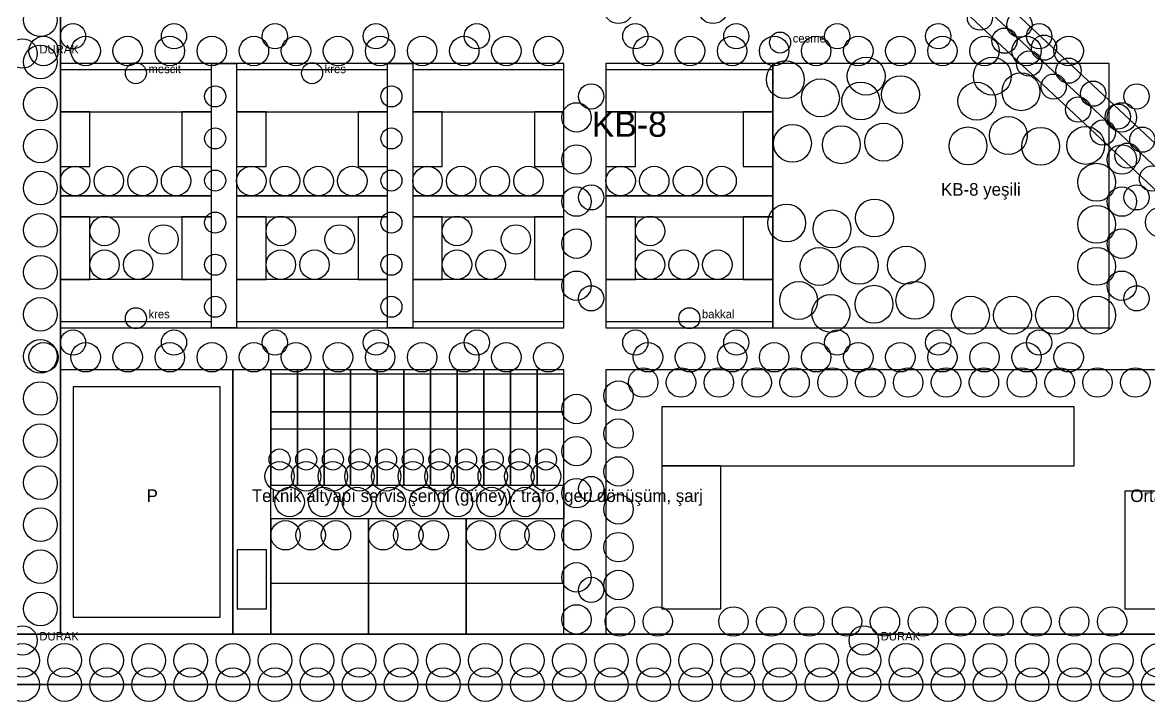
# Model space of a CAD drawing. Header units: metres. Extents: x -4 to 860, y -4 to 754.
# Drawn here: x 400 to 667.9, y -4 to 157.3 of the extents above; entities that cross this region are included whole.
import ezdxf

# ---------------------------------------------------------------- set-up
doc = ezdxf.new("R2010")
doc.units = ezdxf.units.M
for name, color, linetype in [('ADA_ORTAK', 82, 'Continuous'), ('AGAC', 94, 'Continuous'), ('BINA_T1', 34, 'Continuous'), ('BINA_T3', 14, 'Continuous'), ('BINA_T4', 250, 'Continuous'), ('DONATI_ARSA', 150, 'Continuous'), ('DONATI_BINA', 5, 'Continuous'), ('KOMSULUK_BIRIMI', 6, 'Continuous'), ('METIN', 7, 'Continuous'), ('PARSEL_T1', 32, 'Continuous'), ('PARSEL_T3', 32, 'Continuous'), ('PARSEL_T4', 32, 'Continuous'), ('SEMBOL', 1, 'Continuous'), ('SINIR', 7, 'Continuous'), ('T1_GENISLEME', 34, 'Continuous'), ('TEKNIK', 9, 'Continuous'), ('YESIL', 3, 'Continuous'), ('YOL_S1_CADDE', 8, 'Continuous'), ('YOL_S2', 9, 'Continuous'), ('YOL_S3_YAYA', 30, 'Continuous'), ('YOL_TOPLAYICI', 8, 'Continuous')]:
    doc.layers.add(name, color=color, linetype=linetype)

msp = doc.modelspace()

# ---------------------------------------------------------------- linework, layer by layer
at = {"layer": 'ADA_ORTAK'}
msp.add_lwpolyline([(528.67, 47.4), (528.67, 39.4), (459, 39.4), (459, 47.4)], close=True, dxfattribs=at)
at = {"layer": 'AGAC'}
for centre, radius in [((541.67, 160.6), 3.5), ((564.13, 160.6), 3.5), ((404.25, 158), 4), ((627.59, 158.52), 3), ((636.98, 156.85), 3), ((412, 154.1), 3), ((436, 154.1), 3), ((460, 154.1), 3), ((484, 154.1), 3), ((508, 154.1), 3), ((545.67, 154.1), 3), ((569.67, 154.1), 3), ((593.67, 154.1), 3), ((617.67, 154.1), 3), ((633.43, 153.05), 3), ((641.67, 154.1), 3), ((405, 150.6), 3.5), ((415, 150.6), 3.5), ((425, 150.6), 3.5), ((435, 150.6), 3.5), ((445, 150.6), 3.5), ((455, 150.6), 3.5), ((465, 150.6), 3.5), ((475, 150.6), 3.5), ((485, 150.6), 3.5), ((495, 150.6), 3.5), ((505, 150.6), 3.5), ((515, 150.6), 3.5), ((525, 150.6), 3.5), ((548.67, 150.6), 3.5), ((558.67, 150.6), 3.5), ((568.67, 150.6), 3.5), ((578.67, 150.6), 3.5), ((588.67, 150.6), 3.5), ((598.67, 150.6), 3.5), ((608.67, 150.6), 3.5), ((618.67, 150.6), 3.5), ((628.67, 150.6), 3.5), ((638.67, 150.6), 3.5), ((642.82, 151.38), 3), ((648.67, 150.6), 3.5), ((404.25, 148), 4), ((639.27, 147.59), 3), ((581.33, 143.8), 4.5), ((600.53, 144.6), 4.5), ((630.53, 144.6), 4.5), ((648.66, 145.92), 3), ((608.7, 140.22), 4.5), ((637.35, 140.9), 4.5), ((645.11, 142.12), 3), ((404.25, 138), 4), ((445.79, 139.8), 2.5), ((487.68, 139.8), 2.5), ((535.17, 139.8), 3), ((589.67, 139.45), 4.5), ((599.26, 138.71), 4.5), ((626.84, 138.66), 4.5), ((654.51, 140.45), 3), ((664.83, 139.8), 3), ((650.95, 136.66), 3), ((531.67, 134.8), 3.5), ((660.35, 134.99), 3), ((661.33, 134.8), 3.5), ((634.34, 130.51), 4.5), ((656.8, 131.19), 3), ((404.25, 128), 4), ((445.79, 129.8), 2.5), ((487.68, 129.8), 2.5), ((583.01, 128.64), 4.5), ((594.64, 128.3), 4.5), ((604.69, 128.93), 4.5), ((624.75, 128.03), 4.5), ((642.02, 127.93), 4.5), ((652.73, 128.15), 4.5), ((666.19, 129.52), 3), ((662.64, 125.72), 3), ((531.67, 124.8), 3.5), ((661.33, 124.8), 3.5), ((655.33, 119.4), 4.5), ((668.48, 120.26), 3), ((404.25, 118), 4), ((412.5, 119.7), 3.5), ((420.5, 119.7), 3.5), ((428.5, 119.7), 3.5), ((436.5, 119.7), 3.5), ((445.79, 119.8), 2.5), ((454.39, 119.7), 3.5), ((462.39, 119.7), 3.5), ((470.39, 119.7), 3.5), ((478.39, 119.7), 3.5), ((487.68, 119.8), 2.5), ((496.28, 119.7), 3.5), ((504.28, 119.7), 3.5), ((512.28, 119.7), 3.5), ((520.28, 119.7), 3.5), ((542.17, 119.7), 3.5), ((550.17, 119.7), 3.5), ((558.17, 119.7), 3.5), ((566.17, 119.7), 3.5), ((531.67, 114.8), 3.5), ((535.17, 115.8), 3), ((661.33, 114.8), 3.5), ((664.83, 115.8), 3), ((602.52, 110.89), 4.5), ((581.63, 109.71), 4.5), ((592.42, 108.31), 4.5), ((655.33, 109.4), 4.5), ((670.43, 109.9), 3.5), ((404.25, 108), 4), ((419.5, 107.8), 3.5), ((445.79, 109.8), 2.5), ((461.39, 107.8), 3.5), ((487.68, 109.8), 2.5), ((503.28, 107.8), 3.5), ((549.17, 107.8), 3.5), ((433.5, 105.8), 3.5), ((475.39, 105.8), 3.5), ((517.28, 105.8), 3.5), ((531.67, 104.8), 3.5), ((661.33, 104.8), 3.5), ((404.25, 98), 4), ((419.5, 99.8), 3.5), ((427.5, 99.8), 3.5), ((445.79, 99.8), 2.5), ((461.39, 99.8), 3.5), ((469.39, 99.8), 3.5), ((487.68, 99.8), 2.5), ((503.28, 99.8), 3.5), ((511.28, 99.8), 3.5), ((549.17, 99.8), 3.5), ((557.17, 99.8), 3.5), ((565.17, 99.8), 3.5), ((589.37, 99.37), 4.5), ((598.93, 99.64), 4.5), ((610.1, 99.68), 4.5), ((655.33, 99.4), 4.5), ((531.67, 94.8), 3.5), ((661.33, 94.8), 3.5), ((535.17, 91.8), 3), ((584.5, 91.28), 4.5), ((602.41, 90.4), 4.5), ((612.13, 91.33), 4.5), ((664.83, 91.8), 3), ((404.25, 88), 4), ((445.79, 89.8), 2.5), ((487.68, 89.8), 2.5), ((592.14, 88.22), 4.5), ((625.33, 87.8), 4.5), ((635.33, 87.8), 4.5), ((645.33, 87.8), 4.5), ((655.33, 87.8), 4.5), ((412, 81.3), 3), ((436, 81.3), 3), ((460, 81.3), 3), ((484, 81.3), 3), ((508, 81.3), 3), ((545.67, 81.3), 3), ((569.67, 81.3), 3), ((593.67, 81.3), 3), ((617.67, 81.3), 3), ((641.67, 81.3), 3), ((404.25, 78), 4), ((405, 77.8), 3.5), ((415, 77.8), 3.5), ((425, 77.8), 3.5), ((435, 77.8), 3.5), ((445, 77.8), 3.5), ((455, 77.8), 3.5), ((465, 77.8), 3.5), ((475, 77.8), 3.5), ((485, 77.8), 3.5), ((495, 77.8), 3.5), ((505, 77.8), 3.5), ((515, 77.8), 3.5), ((525, 77.8), 3.5), ((548.67, 77.8), 3.5), ((558.67, 77.8), 3.5), ((568.67, 77.8), 3.5), ((578.67, 77.8), 3.5), ((588.67, 77.8), 3.5), ((598.67, 77.8), 3.5), ((608.67, 77.8), 3.5), ((618.67, 77.8), 3.5), ((628.67, 77.8), 3.5), ((638.67, 77.8), 3.5), ((648.67, 77.8), 3.5), ((547.53, 71.8), 3.5), ((556.53, 71.8), 3.5), ((565.53, 71.8), 3.5), ((574.53, 71.8), 3.5), ((583.53, 71.8), 3.5), ((592.53, 71.8), 3.5), ((601.53, 71.8), 3.5), ((610.53, 71.8), 3.5), ((619.53, 71.8), 3.5), ((628.53, 71.8), 3.5), ((637.53, 71.8), 3.5), ((646.53, 71.8), 3.5), ((655.53, 71.8), 3.5), ((664.53, 71.8), 3.5), ((404.25, 68), 4), ((541.67, 68.67), 3.5), ((531.67, 65.5), 3.5), ((404.25, 58), 4), ((541.67, 59.67), 3.5), ((531.67, 55.5), 3.5), ((461.1, 53.5), 2.5), ((467.43, 53.5), 2.5), ((473.77, 53.5), 2.5), ((480.1, 53.5), 2.5), ((486.43, 53.5), 2.5), ((492.77, 53.5), 2.5), ((499.1, 53.5), 2.5), ((505.43, 53.5), 2.5), ((511.77, 53.5), 2.5), ((518.1, 53.5), 2.5), ((524.43, 53.5), 2.5), ((541.67, 50.67), 3.5), ((404.25, 48), 4), ((461.1, 49.5), 3.5), ((467.43, 49.5), 3.5), ((473.77, 49.5), 3.5), ((480.1, 49.5), 3.5), ((486.43, 49.5), 3.5), ((492.77, 49.5), 3.5), ((499.1, 49.5), 3.5), ((505.43, 49.5), 3.5), ((511.77, 49.5), 3.5), ((518.1, 49.5), 3.5), ((524.43, 49.5), 3.5), ((531.67, 45.5), 3.5), ((535.17, 46.5), 3), ((463.5, 43.4), 3.5), ((471.5, 43.4), 3.5), ((479.5, 43.4), 3.5), ((487.5, 43.4), 3.5), ((495.5, 43.4), 3.5), ((503.5, 43.4), 3.5), ((511.5, 43.4), 3.5), ((519.5, 43.4), 3.5), ((541.67, 41.67), 3.5), ((404.25, 38), 4), ((462.5, 35.5), 3.5), ((468.5, 35.5), 3.5), ((474.5, 35.5), 3.5), ((485.72, 35.5), 3.5), ((491.72, 35.5), 3.5), ((497.72, 35.5), 3.5), ((508.94, 35.5), 3.5), ((516.94, 35.5), 3.5), ((522.94, 35.5), 3.5), ((531.67, 35.5), 3.5), ((541.67, 32.67), 3.5), ((404.25, 28), 4), ((531.67, 25.5), 3.5), ((541.67, 23.67), 3.5), ((535.17, 22.5), 3), ((404.25, 18), 4), ((531.67, 15.5), 3.5), ((542, 15), 3.5), ((551, 15), 3.5), ((569, 15), 3.5), ((578, 15), 3.5), ((587, 15), 3.5), ((596, 15), 3.5), ((605, 15), 3.5), ((614, 15), 3.5), ((623, 15), 3.5), ((632, 15), 3.5), ((641, 15), 3.5), ((650, 15), 3.5), ((659, 15), 3.5), ((400, 5.75), 4), ((410, 5.75), 4), ((420, 5.75), 4), ((430, 5.75), 4), ((440, 5.75), 4), ((450, 5.75), 4), ((460, 5.75), 4), ((470, 5.75), 4), ((480, 5.75), 4), ((490, 5.75), 4), ((500, 5.75), 4), ((510, 5.75), 4), ((520, 5.75), 4), ((530, 5.75), 4), ((540, 5.75), 4), ((550, 5.75), 4), ((560, 5.75), 4), ((570, 5.75), 4), ((580, 5.75), 4), ((590, 5.75), 4), ((600, 5.75), 4), ((610, 5.75), 4), ((620, 5.75), 4), ((630, 5.75), 4), ((640, 5.75), 4), ((650, 5.75), 4), ((660, 5.75), 4), ((670, 5.75), 4), ((400, 0), 4), ((410, 0), 4), ((420, 0), 4), ((430, 0), 4), ((440, 0), 4), ((450, 0), 4), ((460, 0), 4), ((470, 0), 4), ((480, 0), 4), ((490, 0), 4), ((500, 0), 4), ((510, 0), 4), ((520, 0), 4), ((530, 0), 4), ((540, 0), 4), ((550, 0), 4), ((560, 0), 4), ((570, 0), 4), ((580, 0), 4), ((590, 0), 4), ((600, 0), 4), ((610, 0), 4), ((620, 0), 4), ((630, 0), 4), ((640, 0), 4), ((650, 0), 4), ((660, 0), 4), ((670, 0), 4)]:
    msp.add_circle(centre, radius, dxfattribs=at)
at = {"layer": 'BINA_T1'}
for points in [[(465.33, 64.8), (465.33, 73.8), (459, 73.8), (459, 64.8)], [(471.67, 64.8), (471.67, 73.8), (465.33, 73.8), (465.33, 64.8)], [(478, 64.8), (478, 73.8), (471.67, 73.8), (471.67, 64.8)], [(484.33, 64.8), (484.33, 73.8), (478, 73.8), (478, 64.8)], [(490.67, 64.8), (490.67, 73.8), (484.33, 73.8), (484.33, 64.8)], [(497, 64.8), (497, 73.8), (490.67, 73.8), (490.67, 64.8)], [(503.33, 64.8), (503.33, 73.8), (497, 73.8), (497, 64.8)], [(509.67, 64.8), (509.67, 73.8), (503.33, 73.8), (503.33, 64.8)], [(516, 64.8), (516, 73.8), (509.67, 73.8), (509.67, 64.8)], [(522.33, 64.8), (522.33, 73.8), (516, 73.8), (516, 64.8)], [(528.67, 64.8), (528.67, 73.8), (522.33, 73.8), (522.33, 64.8)]]:
    msp.add_lwpolyline(points, close=True, dxfattribs=at)
at = {"layer": 'BINA_T3'}
for points in [[(444.89, 136.1), (444.89, 146.1), (409, 146.1), (409, 136.1)], [(486.78, 136.1), (486.78, 146.1), (450.89, 146.1), (450.89, 136.1)], [(528.67, 136.1), (528.67, 146.1), (492.78, 146.1), (492.78, 136.1)], [(578.33, 136.1), (578.33, 146.1), (538.67, 146.1), (538.67, 136.1)], [(416, 123.1), (416, 136.1), (409, 136.1), (409, 123.1)], [(444.89, 123.1), (444.89, 136.1), (437.89, 136.1), (437.89, 123.1)], [(457.89, 123.1), (457.89, 136.1), (450.89, 136.1), (450.89, 123.1)], [(486.78, 123.1), (486.78, 136.1), (479.78, 136.1), (479.78, 123.1)], [(499.78, 123.1), (499.78, 136.1), (492.78, 136.1), (492.78, 123.1)], [(528.67, 123.1), (528.67, 136.1), (521.67, 136.1), (521.67, 123.1)], [(545.67, 123.1), (545.67, 136.1), (538.67, 136.1), (538.67, 123.1)], [(578.33, 123.1), (578.33, 136.1), (571.33, 136.1), (571.33, 123.1)], [(444.89, 111.2), (444.89, 116.2), (409, 116.2), (409, 111.2)], [(486.78, 111.2), (486.78, 116.2), (450.89, 116.2), (450.89, 111.2)], [(528.67, 111.2), (528.67, 116.2), (492.78, 116.2), (492.78, 111.2)], [(578.33, 111.2), (578.33, 116.2), (538.67, 116.2), (538.67, 111.2)], [(416, 96.3), (416, 111.2), (409, 111.2), (409, 96.3)], [(444.89, 96.3), (444.89, 111.2), (437.89, 111.2), (437.89, 96.3)], [(457.89, 96.3), (457.89, 111.2), (450.89, 111.2), (450.89, 96.3)], [(486.78, 96.3), (486.78, 111.2), (479.78, 111.2), (479.78, 96.3)], [(499.78, 96.3), (499.78, 111.2), (492.78, 111.2), (492.78, 96.3)], [(528.67, 96.3), (528.67, 111.2), (521.67, 111.2), (521.67, 96.3)], [(545.67, 96.3), (545.67, 111.2), (538.67, 111.2), (538.67, 96.3)], [(578.33, 96.3), (578.33, 111.2), (571.33, 111.2), (571.33, 96.3)], [(444.89, 86.3), (444.89, 96.3), (409, 96.3), (409, 86.3)], [(486.78, 86.3), (486.78, 96.3), (450.89, 96.3), (450.89, 86.3)], [(528.67, 86.3), (528.67, 96.3), (492.78, 96.3), (492.78, 86.3)], [(578.33, 86.3), (578.33, 96.3), (538.67, 96.3), (538.67, 86.3)]]:
    msp.add_lwpolyline(points, close=True, dxfattribs=at)
at = {"layer": 'BINA_T4'}
for points in [[(482.22, 12), (482.22, 24), (459, 24), (459, 12)], [(505.44, 12), (505.44, 24), (482.22, 24), (482.22, 12)], [(528.67, 12), (528.67, 24), (505.44, 24), (505.44, 12)]]:
    msp.add_lwpolyline(points, close=True, dxfattribs=at)
at = {"layer": 'DONATI_ARSA'}
for points in [[(450, 12), (450, 74.8), (409, 74.8), (409, 12)], [(788, 12), (788, 74.8), (538.67, 74.8), (538.67, 12)]]:
    msp.add_lwpolyline(points, close=True, dxfattribs=at)
at = {"layer": 'DONATI_BINA'}
for points in [[(447, 16), (447, 70.8), (412, 70.8), (412, 16)], [(650, 52), (650, 66), (552, 66), (552, 52)], [(566, 18), (566, 52), (552, 52), (552, 18)], [(702, 18), (702, 46), (662, 46), (662, 18)], [(458, 18), (458, 32), (451, 32), (451, 18)]]:
    msp.add_lwpolyline(points, close=True, dxfattribs=at)
at = {"layer": 'KOMSULUK_BIRIMI'}
for points in [[(788, 12), (409, 12), (409, 366), (409.62, 366)], [(788, 12), (409.62, 366), (788, 366)]]:
    msp.add_lwpolyline(points, close=True, dxfattribs=at)
at = {"layer": 'PARSEL_T1'}
for points in [[(465.33, 47.4), (465.33, 74.8), (459, 74.8), (459, 47.4)], [(471.67, 47.4), (471.67, 74.8), (465.33, 74.8), (465.33, 47.4)], [(478, 47.4), (478, 74.8), (471.67, 74.8), (471.67, 47.4)], [(484.33, 47.4), (484.33, 74.8), (478, 74.8), (478, 47.4)], [(490.67, 47.4), (490.67, 74.8), (484.33, 74.8), (484.33, 47.4)], [(497, 47.4), (497, 74.8), (490.67, 74.8), (490.67, 47.4)], [(503.33, 47.4), (503.33, 74.8), (497, 74.8), (497, 47.4)], [(509.67, 47.4), (509.67, 74.8), (503.33, 74.8), (503.33, 47.4)], [(516, 47.4), (516, 74.8), (509.67, 74.8), (509.67, 47.4)], [(522.33, 47.4), (522.33, 74.8), (516, 74.8), (516, 47.4)], [(528.67, 47.4), (528.67, 74.8), (522.33, 74.8), (522.33, 47.4)]]:
    msp.add_lwpolyline(points, close=True, dxfattribs=at)
at = {"layer": 'PARSEL_T3'}
for points in [[(444.89, 116.2), (444.89, 147.6), (409, 147.6), (409, 116.2)], [(486.78, 116.2), (486.78, 147.6), (450.89, 147.6), (450.89, 116.2)], [(528.67, 116.2), (528.67, 147.6), (492.78, 147.6), (492.78, 116.2)], [(578.33, 116.2), (578.33, 147.6), (538.67, 147.6), (538.67, 116.2)], [(444.89, 84.8), (444.89, 116.2), (409, 116.2), (409, 84.8)], [(486.78, 84.8), (486.78, 116.2), (450.89, 116.2), (450.89, 84.8)], [(528.67, 84.8), (528.67, 116.2), (492.78, 116.2), (492.78, 84.8)], [(578.33, 84.8), (578.33, 116.2), (538.67, 116.2), (538.67, 84.8)]]:
    msp.add_lwpolyline(points, close=True, dxfattribs=at)
at = {"layer": 'PARSEL_T4'}
for points in [[(482.22, 12), (482.22, 39.4), (459, 39.4), (459, 12)], [(505.44, 12), (505.44, 39.4), (482.22, 39.4), (482.22, 12)], [(528.67, 12), (528.67, 39.4), (505.44, 39.4), (505.44, 12)]]:
    msp.add_lwpolyline(points, close=True, dxfattribs=at)
at = {"layer": 'SEMBOL'}
for centre, radius in [((400, 150), 3.5), ((580.07, 152.6), 2.5), ((426.94, 145.32), 2.5), ((468.83, 145.32), 2.5), ((426.94, 87.07), 2.5), ((558.5, 87.07), 2.5), ((400, 10.5), 3.5), ((600, 10.5), 3.5)]:
    msp.add_circle(centre, radius, dxfattribs=at)
at = {"layer": 'SINIR'}
msp.add_lwpolyline([(800, 0), (800, 750), (0, 750), (0, 0)], close=True, dxfattribs=at)
at = {"layer": 'T1_GENISLEME'}
for points in [[(465.33, 60.8), (465.33, 64.8), (459, 64.8), (459, 60.8)], [(471.67, 60.8), (471.67, 64.8), (465.33, 64.8), (465.33, 60.8)], [(478, 60.8), (478, 64.8), (471.67, 64.8), (471.67, 60.8)], [(484.33, 60.8), (484.33, 64.8), (478, 64.8), (478, 60.8)], [(490.67, 60.8), (490.67, 64.8), (484.33, 64.8), (484.33, 60.8)], [(497, 60.8), (497, 64.8), (490.67, 64.8), (490.67, 60.8)], [(503.33, 60.8), (503.33, 64.8), (497, 64.8), (497, 60.8)], [(509.67, 60.8), (509.67, 64.8), (503.33, 64.8), (503.33, 60.8)], [(516, 60.8), (516, 64.8), (509.67, 64.8), (509.67, 60.8)], [(522.33, 60.8), (522.33, 64.8), (516, 64.8), (516, 60.8)], [(528.67, 60.8), (528.67, 64.8), (522.33, 64.8), (522.33, 60.8)]]:
    msp.add_lwpolyline(points, close=True, dxfattribs=at)
at = {"layer": 'TEKNIK'}
msp.add_lwpolyline([(459, 12), (459, 74.8), (450, 74.8), (450, 12)], close=True, dxfattribs=at)
at = {"layer": 'YESIL'}
msp.add_lwpolyline([(658.33, 84.8), (658.33, 147.6), (578.33, 147.6), (578.33, 84.8)], close=True, dxfattribs=at)
at = {"layer": 'YOL_S1_CADDE'}
msp.add_lwpolyline([(409, 12), (391, 12), (391, 366), (12, 366), (12, 384), (391, 384), (391, 738), (409, 738), (409, 384), (788, 384), (788, 366), (409, 366)], close=True, dxfattribs=at)
at = {"layer": 'YOL_S2'}
msp.add_lwpolyline([(668.33, 74.8), (658.33, 74.8), (538.67, 74.8), (538.67, 12), (528.67, 12), (528.67, 74.8), (409, 74.8), (409, 84.8), (528.67, 84.8), (528.67, 147.6), (409, 147.6), (409, 157.6)], dxfattribs=at)
msp.add_lwpolyline([(658.33, 84.8), (658.33, 147.6), (538.67, 147.6), (538.67, 84.8)], close=True, dxfattribs=at)
at = {"layer": 'YOL_S3_YAYA'}
for points in [[(420.87, 350), (432.58, 350), (718.26, 82.72), (712.8, 76.88)], [(444.89, 84.8), (444.89, 147.6), (450.89, 147.6), (450.89, 84.8)], [(486.78, 84.8), (486.78, 147.6), (492.78, 147.6), (492.78, 84.8)]]:
    msp.add_lwpolyline(points, close=True, dxfattribs=at)
at = {"layer": 'YOL_TOPLAYICI'}
for points in [[(0, 0), (0, 750), (800, 750), (800, 0)], [(788, 738), (12, 738), (12, 12), (788, 12)]]:
    msp.add_lwpolyline(points, close=True, dxfattribs=at)

# ---------------------------------------------------------------- texts
at = {"layer": 'METIN'}
for s, height, p in [('KB-8', 6, (535.33, 130.19)), ('KB-8 yeşili', 3, (618.33, 116.2)), ('P', 3, (429.5, 43.4)), ('Teknik altyapı servis şeridi (güney): trafo, geri dönüşüm, şarj', 3, (454.5, 43.4)), ('Ortaokul', 3, (663.33, 43.4))]:
    msp.add_text(s, height=height, dxfattribs=at).set_placement(p)
at = {"layer": 'SEMBOL'}
for s, p in [('cesme', (583.07, 152.6)), ('DURAK', (404, 150)), ('mescit', (429.94, 145.32)), ('kres', (471.83, 145.32)), ('kres', (429.94, 87.07)), ('bakkal', (561.5, 87.07)), ('DURAK', (404, 10.5)), ('DURAK', (604, 10.5))]:
    msp.add_text(s, height=2, dxfattribs=at).set_placement(p)

doc.saveas('drawing.dxf')
